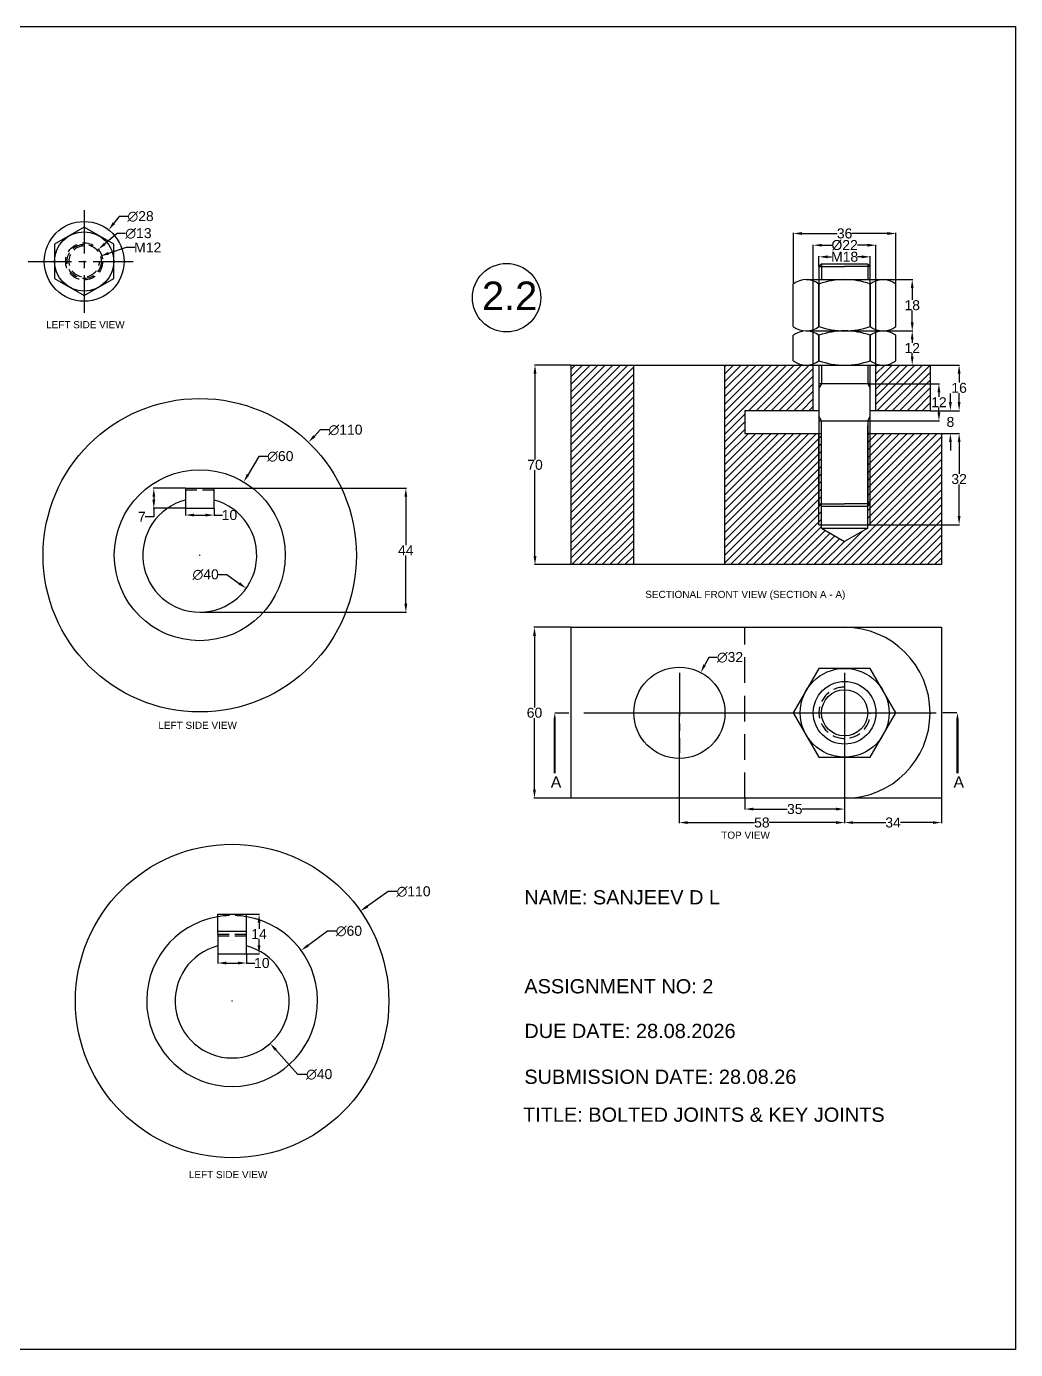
# Model space of a CAD drawing. Header units: inches. Extents: x 0 to 2841, y -1 to 568.
# Drawn here: x 1550.9 to 1898, y 0 to 464.3 of the extents above; entities that cross this region are included whole.
import ezdxf

# ---------------------------------------------------------------- set-up
doc = ezdxf.new("R2010")
doc.units = ezdxf.units.IN
doc.header["$LTSCALE"] = 8
doc.header["$MEASUREMENT"] = 0
for name, pattern in [('CENTER2', [28.575, 19.05, -3.175, 3.175, -3.175]), ('DASHED', [0.75, 0.5, -0.25]), ('DASHED2', [0.375, 0.25, -0.125])]:
    doc.linetypes.add(name, pattern=pattern)
doc.styles.get("Standard").update_dxf_attribs({"font": 'arial.ttf'})
doc.dimstyles.get("Standard").update_dxf_attribs({"dimtxt": 3.5, "dimasz": 3, "dimexe": 0.18, "dimexo": 0.0625, "dimgap": 0.09, "dimtad": 0, "dimtih": 1, "dimtoh": 1, "dimdec": 0, "dimzin": 0, "dimdsep": 46, "dimtxsty": 'Standard', "dimcen": 0.09, "dimclrd": 3, "dimclre": 3, "dimclrt": 3, "dimadec": 0, "dimazin": 0, "dimtfac": 1, "dimtdec": 0, "dimtofl": 0, "dimtmove": 0, "dimatfit": 3, "dimfxl": 1, "dimtolj": 1, "dimtzin": 0, "dimarcsym": 0})

# ---------------------------------------------------------------- blocks, each defined once
blk = doc.blocks.new('*D145')
at = {"color": 3, "linetype": 'Continuous', "lineweight": -2, "transparency": 16777216}
for p, q in [((1582.67, 391.62), (1578.35, 387.97)), ((1585.67, 391.62), (1582.67, 391.62)), ((1571.01, 381.82), (1571.19, 381.82)), ((1571.1, 381.73), (1571.1, 381.91))]:
    blk.add_line(p, q, dxfattribs=at)
at = {"color": 3, "linetype": 'Continuous', "transparency": 16777216}
blk.add_solid([(1578.03, 388.35), (1578.67, 387.58), (1576.06, 386.03)], dxfattribs=at)
at = {"layer": 'Defpoints', "color": 0, "linetype": 'Continuous', "transparency": 16777216}
for p in [(1576.06, 386.03), (1566.15, 377.62)]:
    blk.add_point(p, dxfattribs=at)
at = {"color": 3, "linetype": 'Continuous', "transparency": 16777216, "insert": (1590.17, 391.62), "char_height": 3.5, "attachment_point": 5}
blk.add_mtext('\\A1;∅13', dxfattribs=at)
blk = doc.blocks.new('*D146')
at = {"color": 3, "linetype": 'Continuous', "lineweight": -2, "transparency": 16777216}
for p, q in [((1585.89, 386.7), (1579.65, 384.64)), ((1588.89, 386.7), (1585.89, 386.7)), ((1571.01, 381.82), (1571.19, 381.82)), ((1571.1, 381.73), (1571.1, 381.91))]:
    blk.add_line(p, q, dxfattribs=at)
at = {"color": 3, "linetype": 'Continuous', "transparency": 16777216}
blk.add_solid([(1579.5, 385.11), (1579.81, 384.16), (1576.8, 383.7)], dxfattribs=at)
at = {"layer": 'Defpoints', "color": 0, "linetype": 'Continuous', "transparency": 16777216}
for p in [(1576.8, 383.7), (1565.41, 379.95)]:
    blk.add_point(p, dxfattribs=at)
at = {"color": 3, "linetype": 'Continuous', "transparency": 16777216, "insert": (1593.43, 386.7), "char_height": 3.5, "attachment_point": 5}
blk.add_mtext('\\A1;M12', dxfattribs=at)
blk = doc.blocks.new('*D147')
at = {"color": 3, "linetype": 'Continuous', "lineweight": -2, "transparency": 16777216}
for p, q in [((1583.4, 397.59), (1581.56, 395.23)), ((1586.4, 397.59), (1583.4, 397.59)), ((1571.01, 381.82), (1571.19, 381.82)), ((1571.1, 381.73), (1571.1, 381.91))]:
    blk.add_line(p, q, dxfattribs=at)
at = {"color": 3, "linetype": 'Continuous', "transparency": 16777216}
blk.add_solid([(1581.16, 395.54), (1581.95, 394.92), (1579.71, 392.86)], dxfattribs=at)
at = {"layer": 'Defpoints', "color": 0, "linetype": 'Continuous', "transparency": 16777216}
for p in [(1579.71, 392.86), (1562.5, 370.78)]:
    blk.add_point(p, dxfattribs=at)
at = {"color": 3, "linetype": 'Continuous', "transparency": 16777216, "insert": (1590.91, 397.59), "char_height": 3.5, "attachment_point": 5}
blk.add_mtext('\\A1;∅28', dxfattribs=at)
blk = doc.blocks.new('*D170')
at = {"color": 3, "linetype": 'Continuous', "lineweight": -2, "transparency": 16777216}
for p, q in [((1741.97, 345.43), (1729.18, 345.43)), ((1729.36, 342.43), (1729.36, 312.31)), ((1729.36, 278.43), (1729.36, 308.55)), ((1741.97, 275.43), (1729.18, 275.43))]:
    blk.add_line(p, q, dxfattribs=at)
at = {"color": 3, "linetype": 'Continuous', "transparency": 16777216}
for points in [[(1728.86, 342.43), (1729.86, 342.43), (1729.36, 345.43)], [(1728.86, 278.43), (1729.86, 278.43), (1729.36, 275.43)]]:
    blk.add_solid(points, dxfattribs=at)
at = {"layer": 'Defpoints', "color": 0, "linetype": 'Continuous', "transparency": 16777216}
for p in [(1742.04, 345.43), (1729.36, 275.43), (1742.04, 275.43)]:
    blk.add_point(p, dxfattribs=at)
at = {"color": 3, "linetype": 'Continuous', "transparency": 16777216, "insert": (1729.36, 310.43), "char_height": 3.5, "attachment_point": 5}
blk.add_mtext('\\A1;70', dxfattribs=at)
blk = doc.blocks.new('*D171')
at = {"color": 3, "linetype": 'Continuous', "lineweight": -2, "transparency": 16777216}
for p, q in [((1741.97, 253.43), (1729, 253.43)), ((1729.18, 250.43), (1729.18, 225.31)), ((1729.18, 196.43), (1729.18, 221.55)), ((1741.97, 193.43), (1729, 193.43))]:
    blk.add_line(p, q, dxfattribs=at)
at = {"color": 3, "linetype": 'Continuous', "transparency": 16777216}
for points in [[(1728.68, 250.43), (1729.68, 250.43), (1729.18, 253.43)], [(1728.68, 196.43), (1729.68, 196.43), (1729.18, 193.43)]]:
    blk.add_solid(points, dxfattribs=at)
at = {"layer": 'Defpoints', "color": 0, "linetype": 'Continuous', "transparency": 16777216}
for p in [(1742.04, 253.43), (1729.18, 193.43), (1742.04, 193.43)]:
    blk.add_point(p, dxfattribs=at)
at = {"color": 3, "linetype": 'Continuous', "transparency": 16777216, "insert": (1729.18, 223.43), "char_height": 3.5, "attachment_point": 5}
blk.add_mtext('\\A1;60', dxfattribs=at)
blk = doc.blocks.new('*D172')
at = {"color": 3, "linetype": 'Continuous', "lineweight": -2, "transparency": 16777216}
for p, q in [((1790.33, 242.87), (1788.93, 240.22)), ((1793.33, 242.87), (1790.33, 242.87)), ((1779.95, 223.43), (1780.13, 223.43)), ((1780.04, 223.34), (1780.04, 223.52))]:
    blk.add_line(p, q, dxfattribs=at)
at = {"color": 3, "linetype": 'Continuous', "transparency": 16777216}
blk.add_solid([(1788.49, 240.45), (1789.37, 239.99), (1787.52, 237.57)], dxfattribs=at)
at = {"layer": 'Defpoints', "color": 0, "linetype": 'Continuous', "transparency": 16777216}
for p in [(1787.52, 237.57), (1772.55, 209.29)]:
    blk.add_point(p, dxfattribs=at)
at = {"color": 3, "linetype": 'Continuous', "transparency": 16777216, "insert": (1797.81, 242.87), "char_height": 3.5, "attachment_point": 5}
blk.add_mtext('\\A1;∅32', dxfattribs=at)
blk = doc.blocks.new('*D173')
at = {"color": 3, "linetype": 'Continuous', "lineweight": -2, "transparency": 16777216}
for p, q in [((1779.95, 223.37), (1779.95, 184.73)), ((1838.04, 223.37), (1838.04, 184.73)), ((1782.95, 184.91), (1806.39, 184.91)), ((1835.04, 184.91), (1811.59, 184.91))]:
    blk.add_line(p, q, dxfattribs=at)
at = {"color": 3, "linetype": 'Continuous', "transparency": 16777216}
for points in [[(1782.95, 185.41), (1782.95, 184.41), (1779.95, 184.91)], [(1835.04, 185.41), (1835.04, 184.41), (1838.04, 184.91)]]:
    blk.add_solid(points, dxfattribs=at)
at = {"layer": 'Defpoints', "color": 0, "linetype": 'Continuous', "transparency": 16777216}
for p in [(1779.95, 223.43), (1838.04, 223.43), (1838.04, 184.91)]:
    blk.add_point(p, dxfattribs=at)
at = {"color": 3, "linetype": 'Continuous', "transparency": 16777216, "insert": (1808.99, 184.91), "char_height": 3.5, "attachment_point": 5}
blk.add_mtext('\\A1;58', dxfattribs=at)
blk = doc.blocks.new('*D174')
at = {"color": 3, "linetype": 'Continuous', "lineweight": -2, "transparency": 16777216}
for p, q in [((1803.04, 193.37), (1803.04, 189.46)), ((1838.04, 193.37), (1838.04, 189.46)), ((1806.04, 189.64), (1817.93, 189.64)), ((1835.04, 189.64), (1823.15, 189.64))]:
    blk.add_line(p, q, dxfattribs=at)
at = {"color": 3, "linetype": 'Continuous', "transparency": 16777216}
for points in [[(1806.04, 190.14), (1806.04, 189.14), (1803.04, 189.64)], [(1835.04, 190.14), (1835.04, 189.14), (1838.04, 189.64)]]:
    blk.add_solid(points, dxfattribs=at)
at = {"layer": 'Defpoints', "color": 0, "linetype": 'Continuous', "transparency": 16777216}
for p in [(1803.04, 193.43), (1838.04, 193.43), (1838.04, 189.64)]:
    blk.add_point(p, dxfattribs=at)
at = {"color": 3, "linetype": 'Continuous', "transparency": 16777216, "insert": (1820.54, 189.64), "char_height": 3.5, "attachment_point": 5}
blk.add_mtext('\\A1;35', dxfattribs=at)
blk = doc.blocks.new('*D175')
at = {"color": 3, "linetype": 'Continuous', "lineweight": -2, "transparency": 16777216}
for p, q in [((1838.04, 193.37), (1838.04, 184.73)), ((1872.04, 193.37), (1872.04, 184.73)), ((1841.04, 184.91), (1852.45, 184.91)), ((1869.04, 184.91), (1857.62, 184.91))]:
    blk.add_line(p, q, dxfattribs=at)
at = {"color": 3, "linetype": 'Continuous', "transparency": 16777216}
for points in [[(1841.04, 185.41), (1841.04, 184.41), (1838.04, 184.91)], [(1869.04, 185.41), (1869.04, 184.41), (1872.04, 184.91)]]:
    blk.add_solid(points, dxfattribs=at)
at = {"layer": 'Defpoints', "color": 0, "linetype": 'Continuous', "transparency": 16777216}
for p in [(1838.04, 193.43), (1872.04, 193.43), (1838.04, 184.91)]:
    blk.add_point(p, dxfattribs=at)
at = {"color": 3, "linetype": 'Continuous', "transparency": 16777216, "insert": (1855.04, 184.91), "char_height": 3.5, "attachment_point": 5}
blk.add_mtext('\\A1;34', dxfattribs=at)
blk = doc.blocks.new('*D176')
at = {"color": 3, "linetype": 'Continuous', "lineweight": -2, "transparency": 16777216}
for p, q in [((1851.6, 375.43), (1861.95, 375.43)), ((1861.77, 372.43), (1861.77, 368.31)), ((1861.77, 360.43), (1861.77, 364.55)), ((1851.6, 357.43), (1861.95, 357.43))]:
    blk.add_line(p, q, dxfattribs=at)
at = {"color": 3, "linetype": 'Continuous', "transparency": 16777216}
for points in [[(1861.27, 372.43), (1862.27, 372.43), (1861.77, 375.43)], [(1861.27, 360.43), (1862.27, 360.43), (1861.77, 357.43)]]:
    blk.add_solid(points, dxfattribs=at)
at = {"layer": 'Defpoints', "color": 0, "linetype": 'Continuous', "transparency": 16777216}
for p in [(1851.54, 375.43), (1851.54, 357.43), (1861.77, 357.43)]:
    blk.add_point(p, dxfattribs=at)
at = {"color": 3, "linetype": 'Continuous', "transparency": 16777216, "insert": (1861.77, 366.43), "char_height": 3.5, "attachment_point": 5}
blk.add_mtext('\\A1;18', dxfattribs=at)
blk = doc.blocks.new('*D177')
at = {"color": 3, "linetype": 'Continuous', "lineweight": -2, "transparency": 16777216}
for p, q in [((1851.6, 357.43), (1861.95, 357.43)), ((1861.77, 354.43), (1861.77, 353.28)), ((1861.77, 348.43), (1861.77, 349.58)), ((1851.6, 345.43), (1861.95, 345.43))]:
    blk.add_line(p, q, dxfattribs=at)
at = {"color": 3, "linetype": 'Continuous', "transparency": 16777216}
for points in [[(1861.27, 354.43), (1862.27, 354.43), (1861.77, 357.43)], [(1861.27, 348.43), (1862.27, 348.43), (1861.77, 345.43)]]:
    blk.add_solid(points, dxfattribs=at)
at = {"layer": 'Defpoints', "color": 0, "linetype": 'Continuous', "transparency": 16777216}
for p in [(1851.54, 357.43), (1861.77, 357.43), (1851.54, 345.43)]:
    blk.add_point(p, dxfattribs=at)
at = {"color": 3, "linetype": 'Continuous', "transparency": 16777216, "insert": (1861.77, 351.43), "char_height": 3.5, "attachment_point": 5}
blk.add_mtext('\\A1;12', dxfattribs=at)
blk = doc.blocks.new('*D178')
at = {"color": 3, "linetype": 'Continuous', "lineweight": -2, "transparency": 16777216}
for p, q in [((1820.04, 373.95), (1820.04, 391.79)), ((1823.04, 391.61), (1835.44, 391.61)), ((1853.04, 391.61), (1840.63, 391.61)), ((1856.04, 373.95), (1856.04, 391.79))]:
    blk.add_line(p, q, dxfattribs=at)
at = {"color": 3, "linetype": 'Continuous', "transparency": 16777216}
for points in [[(1823.04, 392.11), (1823.04, 391.11), (1820.04, 391.61)], [(1853.04, 392.11), (1853.04, 391.11), (1856.04, 391.61)]]:
    blk.add_solid(points, dxfattribs=at)
at = {"layer": 'Defpoints', "color": 0, "linetype": 'Continuous', "transparency": 16777216}
for p in [(1856.04, 391.61), (1820.04, 373.88), (1856.04, 373.88)]:
    blk.add_point(p, dxfattribs=at)
at = {"color": 3, "linetype": 'Continuous', "transparency": 16777216, "insert": (1838.04, 391.61), "char_height": 3.5, "attachment_point": 5}
blk.add_mtext('\\A1;36', dxfattribs=at)
blk = doc.blocks.new('*D179')
at = {"color": 3, "linetype": 'Continuous', "lineweight": -2, "transparency": 16777216}
for p, q in [((1829.04, 380.06), (1829.04, 383.6)), ((1832.04, 383.42), (1833.48, 383.42)), ((1844.04, 383.42), (1842.59, 383.42)), ((1847.04, 380.06), (1847.04, 383.6))]:
    blk.add_line(p, q, dxfattribs=at)
at = {"color": 3, "linetype": 'Continuous', "transparency": 16777216}
for points in [[(1832.04, 383.92), (1832.04, 382.92), (1829.04, 383.42)], [(1844.04, 383.92), (1844.04, 382.92), (1847.04, 383.42)]]:
    blk.add_solid(points, dxfattribs=at)
at = {"layer": 'Defpoints', "color": 0, "linetype": 'Continuous', "transparency": 16777216}
for p in [(1847.04, 383.42), (1829.04, 380), (1847.04, 380)]:
    blk.add_point(p, dxfattribs=at)
at = {"color": 3, "linetype": 'Continuous', "transparency": 16777216, "insert": (1838.04, 383.42), "char_height": 3.5, "attachment_point": 5}
blk.add_mtext('\\A1;M18', dxfattribs=at)
blk = doc.blocks.new('*D180')
at = {"color": 3, "linetype": 'Continuous', "lineweight": -2, "transparency": 16777216}
for p, q in [((1827.04, 345.49), (1827.04, 387.68)), ((1830.04, 387.5), (1833.55, 387.5)), ((1846.04, 387.5), (1842.52, 387.5)), ((1849.04, 345.49), (1849.04, 387.68))]:
    blk.add_line(p, q, dxfattribs=at)
at = {"color": 3, "linetype": 'Continuous', "transparency": 16777216}
for points in [[(1830.04, 388), (1830.04, 387), (1827.04, 387.5)], [(1846.04, 388), (1846.04, 387), (1849.04, 387.5)]]:
    blk.add_solid(points, dxfattribs=at)
at = {"layer": 'Defpoints', "color": 0, "linetype": 'Continuous', "transparency": 16777216}
for p in [(1849.04, 387.5), (1827.04, 345.43), (1849.04, 345.43)]:
    blk.add_point(p, dxfattribs=at)
at = {"color": 3, "linetype": 'Continuous', "transparency": 16777216, "insert": (1838.04, 387.5), "char_height": 3.5, "attachment_point": 5}
blk.add_mtext('\\A1;%%C22', dxfattribs=at)
blk = doc.blocks.new('*D181')
at = {"color": 3, "linetype": 'Continuous', "lineweight": -2, "transparency": 16777216}
for p, q in [((1847.1, 321.43), (1878.41, 321.43)), ((1878.23, 318.43), (1878.23, 307.31)), ((1878.23, 292.43), (1878.23, 303.55)), ((1847.1, 289.43), (1878.41, 289.43))]:
    blk.add_line(p, q, dxfattribs=at)
at = {"color": 3, "linetype": 'Continuous', "transparency": 16777216}
for points in [[(1877.73, 318.43), (1878.73, 318.43), (1878.23, 321.43)], [(1877.73, 292.43), (1878.73, 292.43), (1878.23, 289.43)]]:
    blk.add_solid(points, dxfattribs=at)
at = {"layer": 'Defpoints', "color": 0, "linetype": 'Continuous', "transparency": 16777216}
for p in [(1847.04, 321.43), (1847.04, 289.43), (1878.23, 289.43)]:
    blk.add_point(p, dxfattribs=at)
at = {"color": 3, "linetype": 'Continuous', "transparency": 16777216, "insert": (1878.23, 305.43), "char_height": 3.5, "attachment_point": 5}
blk.add_mtext('\\A1;32', dxfattribs=at)
blk = doc.blocks.new('*D182')
at = {"color": 3, "linetype": 'Continuous', "lineweight": -2, "transparency": 16777216}
for p, q in [((1868.1, 345.43), (1878.41, 345.43)), ((1878.23, 342.43), (1878.23, 339.31)), ((1878.23, 332.43), (1878.23, 335.55)), ((1868.1, 329.43), (1878.41, 329.43))]:
    blk.add_line(p, q, dxfattribs=at)
at = {"color": 3, "linetype": 'Continuous', "transparency": 16777216}
for points in [[(1877.73, 342.43), (1878.73, 342.43), (1878.23, 345.43)], [(1877.73, 332.43), (1878.73, 332.43), (1878.23, 329.43)]]:
    blk.add_solid(points, dxfattribs=at)
at = {"layer": 'Defpoints', "color": 0, "linetype": 'Continuous', "transparency": 16777216}
for p in [(1868.04, 345.43), (1878.23, 345.43), (1868.04, 329.43)]:
    blk.add_point(p, dxfattribs=at)
at = {"color": 3, "linetype": 'Continuous', "transparency": 16777216, "insert": (1878.23, 337.43), "char_height": 3.5, "attachment_point": 5}
blk.add_mtext('\\A1;16', dxfattribs=at)
blk = doc.blocks.new('*D183')
at = {"color": 3, "linetype": 'Continuous', "lineweight": -2, "transparency": 16777216}
for p, q in [((1875.17, 332.43), (1875.17, 335.43)), ((1868.1, 329.43), (1875.35, 329.43)), ((1872.1, 321.43), (1875.35, 321.43)), ((1875.17, 318.43), (1875.17, 315.43))]:
    blk.add_line(p, q, dxfattribs=at)
at = {"color": 3, "linetype": 'Continuous', "transparency": 16777216}
for points in [[(1874.67, 332.43), (1875.67, 332.43), (1875.17, 329.43)], [(1874.67, 318.43), (1875.67, 318.43), (1875.17, 321.43)]]:
    blk.add_solid(points, dxfattribs=at)
at = {"layer": 'Defpoints', "color": 0, "linetype": 'Continuous', "transparency": 16777216}
for p in [(1868.04, 329.43), (1875.17, 329.43), (1872.04, 321.43)]:
    blk.add_point(p, dxfattribs=at)
at = {"color": 3, "linetype": 'Continuous', "transparency": 16777216, "insert": (1875.17, 325.46), "char_height": 3.5, "attachment_point": 5}
blk.add_mtext('\\A1;8', dxfattribs=at)
blk = doc.blocks.new('*D184')
at = {"color": 3, "linetype": 'Continuous', "lineweight": -2, "transparency": 16777216}
for p, q in [((1846.2, 338.9), (1871.32, 338.9)), ((1871.14, 335.9), (1871.14, 334.25)), ((1871.14, 328.9), (1871.14, 330.56)), ((1846.2, 325.9), (1871.32, 325.9))]:
    blk.add_line(p, q, dxfattribs=at)
at = {"color": 3, "linetype": 'Continuous', "transparency": 16777216}
for points in [[(1870.64, 335.9), (1871.64, 335.9), (1871.14, 338.9)], [(1870.64, 328.9), (1871.64, 328.9), (1871.14, 325.9)]]:
    blk.add_solid(points, dxfattribs=at)
at = {"layer": 'Defpoints', "color": 0, "linetype": 'Continuous', "transparency": 16777216}
for p in [(1846.14, 338.9), (1846.14, 325.9), (1871.14, 325.9)]:
    blk.add_point(p, dxfattribs=at)
at = {"color": 3, "linetype": 'Continuous', "transparency": 16777216, "insert": (1871.14, 332.4), "char_height": 3.5, "attachment_point": 5}
blk.add_mtext('\\A1;12', dxfattribs=at)
blk = doc.blocks.new('*D203')
at = {"color": 3, "linetype": 'Continuous', "lineweight": -2, "transparency": 16777216}
for p, q in [((1611.76, 302.21), (1684.2, 302.21)), ((1684.02, 299.21), (1684.02, 282.3)), ((1684.02, 261.71), (1684.02, 278.62)), ((1611.76, 258.71), (1684.2, 258.71))]:
    blk.add_line(p, q, dxfattribs=at)
at = {"color": 3, "linetype": 'Continuous', "transparency": 16777216}
for points in [[(1683.52, 299.21), (1684.52, 299.21), (1684.02, 302.21)], [(1683.52, 261.71), (1684.52, 261.71), (1684.02, 258.71)]]:
    blk.add_solid(points, dxfattribs=at)
at = {"layer": 'Defpoints', "color": 0, "linetype": 'Continuous', "transparency": 16777216}
for p in [(1611.69, 302.21), (1684.02, 302.21), (1611.69, 258.71)]:
    blk.add_point(p, dxfattribs=at)
at = {"color": 3, "linetype": 'Continuous', "transparency": 16777216, "insert": (1684.02, 280.46), "char_height": 3.5, "attachment_point": 5}
blk.add_mtext('\\A1;44', dxfattribs=at)
blk = doc.blocks.new('*D204')
at = {"color": 3, "linetype": 'Continuous', "lineweight": -2, "transparency": 16777216}
for p, q in [((1653.99, 322.67), (1651.91, 320.51)), ((1656.99, 322.67), (1653.99, 322.67)), ((1611.6, 278.71), (1611.78, 278.71)), ((1611.69, 278.62), (1611.69, 278.8))]:
    blk.add_line(p, q, dxfattribs=at)
at = {"color": 3, "linetype": 'Continuous', "transparency": 16777216}
blk.add_solid([(1651.55, 320.85), (1652.27, 320.16), (1649.83, 318.35)], dxfattribs=at)
at = {"layer": 'Defpoints', "color": 0, "linetype": 'Continuous', "transparency": 16777216}
for p in [(1649.83, 318.35), (1573.56, 239.08)]:
    blk.add_point(p, dxfattribs=at)
at = {"color": 3, "linetype": 'Continuous', "transparency": 16777216, "insert": (1662.84, 322.67), "char_height": 3.5, "attachment_point": 5}
blk.add_mtext('\\A1;∅110', dxfattribs=at)
blk = doc.blocks.new('*D205')
at = {"color": 3, "linetype": 'Continuous', "lineweight": -2, "transparency": 16777216}
for p, q in [((1632.46, 313.39), (1628.65, 307.02)), ((1635.46, 313.39), (1632.46, 313.39)), ((1611.6, 278.71), (1611.78, 278.71)), ((1611.69, 278.62), (1611.69, 278.8))]:
    blk.add_line(p, q, dxfattribs=at)
at = {"color": 3, "linetype": 'Continuous', "transparency": 16777216}
blk.add_solid([(1628.22, 307.28), (1629.08, 306.77), (1627.11, 304.45)], dxfattribs=at)
at = {"layer": 'Defpoints', "color": 0, "linetype": 'Continuous', "transparency": 16777216}
for p in [(1627.11, 304.45), (1596.28, 252.98)]:
    blk.add_point(p, dxfattribs=at)
at = {"color": 3, "linetype": 'Continuous', "transparency": 16777216, "insert": (1639.96, 313.39), "char_height": 3.5, "attachment_point": 5}
blk.add_mtext('\\A1;∅60', dxfattribs=at)
blk = doc.blocks.new('*D206')
at = {"color": 3, "linetype": 'Continuous', "lineweight": -2, "transparency": 16777216}
for p, q in [((1618.23, 271.9), (1621.23, 271.9)), ((1621.23, 271.9), (1625.53, 268.83))]:
    blk.add_line(p, q, dxfattribs=at)
at = {"color": 3, "linetype": 'Continuous', "transparency": 16777216}
blk.add_solid([(1625.82, 269.24), (1625.24, 268.43), (1627.97, 267.09)], dxfattribs=at)
at = {"layer": 'Defpoints', "color": 0, "linetype": 'Continuous', "transparency": 16777216}
for p in [(1595.42, 290.34), (1627.97, 267.09)]:
    blk.add_point(p, dxfattribs=at)
at = {"color": 3, "linetype": 'Continuous', "transparency": 16777216, "insert": (1613.74, 271.9), "char_height": 3.5, "attachment_point": 5}
blk.add_mtext('\\A1;∅40', dxfattribs=at)
blk = doc.blocks.new('*D207')
at = {"color": 3, "linetype": 'Continuous', "lineweight": -2, "transparency": 16777216}
for p, q in [((1606.63, 302.21), (1595.39, 302.21)), ((1595.57, 299.21), (1595.57, 298.21)), ((1606.63, 295.21), (1595.39, 295.21)), ((1595.57, 295.21), (1595.57, 292.21)), ((1595.57, 292.21), (1592.57, 292.21))]:
    blk.add_line(p, q, dxfattribs=at)
at = {"color": 3, "linetype": 'Continuous', "transparency": 16777216}
for points in [[(1595.07, 299.21), (1596.07, 299.21), (1595.57, 302.21)], [(1595.07, 298.21), (1596.07, 298.21), (1595.57, 295.21)]]:
    blk.add_solid(points, dxfattribs=at)
at = {"layer": 'Defpoints', "color": 0, "linetype": 'Continuous', "transparency": 16777216}
for p in [(1606.69, 302.21), (1595.57, 295.21), (1606.69, 295.21)]:
    blk.add_point(p, dxfattribs=at)
at = {"color": 3, "linetype": 'Continuous', "transparency": 16777216, "insert": (1591.35, 292.21), "char_height": 3.5, "attachment_point": 5}
blk.add_mtext('\\A1;7', dxfattribs=at)
blk = doc.blocks.new('*D213')
at = {"color": 3, "linetype": 'Continuous', "lineweight": -2, "transparency": 16777216}
for p, q in [((1677.88, 160.69), (1670.57, 155.57)), ((1680.88, 160.69), (1677.88, 160.69)), ((1622.97, 122.3), (1623.15, 122.3)), ((1623.06, 122.21), (1623.06, 122.39))]:
    blk.add_line(p, q, dxfattribs=at)
at = {"color": 3, "linetype": 'Continuous', "transparency": 16777216}
blk.add_solid([(1670.28, 155.98), (1670.86, 155.16), (1668.11, 153.84)], dxfattribs=at)
at = {"layer": 'Defpoints', "color": 0, "linetype": 'Continuous', "transparency": 16777216}
for p in [(1668.11, 153.84), (1578, 90.75)]:
    blk.add_point(p, dxfattribs=at)
at = {"color": 3, "linetype": 'Continuous', "transparency": 16777216, "insert": (1686.74, 160.69), "char_height": 3.5, "attachment_point": 5}
blk.add_mtext('\\A1;∅110', dxfattribs=at)
blk = doc.blocks.new('*D214')
at = {"color": 3, "linetype": 'Continuous', "lineweight": -2, "transparency": 16777216}
for p, q in [((1656.56, 146.82), (1649.69, 141.79)), ((1659.56, 146.82), (1656.56, 146.82)), ((1622.97, 122.3), (1623.15, 122.3)), ((1623.06, 122.21), (1623.06, 122.39))]:
    blk.add_line(p, q, dxfattribs=at)
at = {"color": 3, "linetype": 'Continuous', "transparency": 16777216}
blk.add_solid([(1649.39, 142.19), (1649.98, 141.39), (1647.27, 140.02)], dxfattribs=at)
at = {"layer": 'Defpoints', "color": 0, "linetype": 'Continuous', "transparency": 16777216}
for p in [(1647.27, 140.02), (1598.85, 104.58)]:
    blk.add_point(p, dxfattribs=at)
at = {"color": 3, "linetype": 'Continuous', "transparency": 16777216, "insert": (1664.05, 146.82), "char_height": 3.5, "attachment_point": 5}
blk.add_mtext('\\A1;∅60', dxfattribs=at)
blk = doc.blocks.new('*D215')
at = {"color": 3, "linetype": 'Continuous', "lineweight": -2, "transparency": 16777216}
for p, q in [((1622.97, 122.3), (1623.15, 122.3)), ((1623.06, 122.21), (1623.06, 122.39)), ((1646.11, 96.54), (1638.4, 105.16)), ((1649.11, 96.54), (1646.11, 96.54))]:
    blk.add_line(p, q, dxfattribs=at)
at = {"color": 3, "linetype": 'Continuous', "transparency": 16777216}
blk.add_solid([(1638.77, 105.49), (1638.02, 104.83), (1636.4, 107.4)], dxfattribs=at)
at = {"layer": 'Defpoints', "color": 0, "linetype": 'Continuous', "transparency": 16777216}
for p in [(1609.72, 137.2), (1636.4, 107.4)]:
    blk.add_point(p, dxfattribs=at)
at = {"color": 3, "linetype": 'Continuous', "transparency": 16777216, "insert": (1653.61, 96.54), "char_height": 3.5, "attachment_point": 5}
blk.add_mtext('\\A1;∅40', dxfattribs=at)
blk = doc.blocks.new('*D216')
at = {"color": 3, "linetype": 'Continuous', "lineweight": -2, "transparency": 16777216}
for p, q in [((1618.06, 138.74), (1618.06, 135.44)), ((1621.06, 135.62), (1625.06, 135.62)), ((1628.06, 138.74), (1628.06, 135.44)), ((1628.06, 135.62), (1631.06, 135.62))]:
    blk.add_line(p, q, dxfattribs=at)
at = {"color": 3, "linetype": 'Continuous', "transparency": 16777216}
for points in [[(1621.06, 136.12), (1621.06, 135.12), (1618.06, 135.62)], [(1625.06, 136.12), (1625.06, 135.12), (1628.06, 135.62)]]:
    blk.add_solid(points, dxfattribs=at)
at = {"layer": 'Defpoints', "color": 0, "linetype": 'Continuous', "transparency": 16777216}
for p in [(1618.06, 138.8), (1628.06, 138.8), (1628.06, 135.62)]:
    blk.add_point(p, dxfattribs=at)
at = {"color": 3, "linetype": 'Continuous', "transparency": 16777216, "insert": (1633.48, 135.62), "char_height": 3.5, "attachment_point": 5}
blk.add_mtext('\\A1;10', dxfattribs=at)
blk = doc.blocks.new('*D217')
at = {"color": 3, "linetype": 'Continuous', "lineweight": -2, "transparency": 16777216}
for p, q in [((1606.69, 295.15), (1606.69, 292.62)), ((1609.69, 292.8), (1613.69, 292.8)), ((1616.69, 295.15), (1616.69, 292.62)), ((1616.69, 292.8), (1619.69, 292.8))]:
    blk.add_line(p, q, dxfattribs=at)
at = {"color": 3, "linetype": 'Continuous', "transparency": 16777216}
for points in [[(1609.69, 293.3), (1609.69, 292.3), (1606.69, 292.8)], [(1613.69, 293.3), (1613.69, 292.3), (1616.69, 292.8)]]:
    blk.add_solid(points, dxfattribs=at)
at = {"layer": 'Defpoints', "color": 0, "linetype": 'Continuous', "transparency": 16777216}
for p in [(1606.69, 295.21), (1616.69, 295.21), (1616.69, 292.8)]:
    blk.add_point(p, dxfattribs=at)
at = {"color": 3, "linetype": 'Continuous', "transparency": 16777216, "insert": (1622.12, 292.8), "char_height": 3.5, "attachment_point": 5}
blk.add_mtext('\\A1;10', dxfattribs=at)
blk = doc.blocks.new('*D218')
at = {"color": 3, "linetype": 'Continuous', "lineweight": -2, "transparency": 16777216}
for p, q in [((1628.12, 152.8), (1632.69, 152.8)), ((1632.51, 149.8), (1632.51, 147.65)), ((1632.51, 141.8), (1632.51, 143.95)), ((1628.12, 138.8), (1632.69, 138.8))]:
    blk.add_line(p, q, dxfattribs=at)
at = {"color": 3, "linetype": 'Continuous', "transparency": 16777216}
for points in [[(1632.01, 149.8), (1633.01, 149.8), (1632.51, 152.8)], [(1632.01, 141.8), (1633.01, 141.8), (1632.51, 138.8)]]:
    blk.add_solid(points, dxfattribs=at)
at = {"layer": 'Defpoints', "color": 0, "linetype": 'Continuous', "transparency": 16777216}
for p in [(1628.06, 152.8), (1628.06, 138.8), (1632.51, 138.8)]:
    blk.add_point(p, dxfattribs=at)
at = {"color": 3, "linetype": 'Continuous', "transparency": 16777216, "insert": (1632.51, 145.8), "char_height": 3.5, "attachment_point": 5}
blk.add_mtext('\\A1;14', dxfattribs=at)

msp = doc.modelspace()

# ---------------------------------------------------------------- hatches: boundary and pattern name
at = {"linetype": 'Continuous'}
h = msp.add_hatch(dxfattribs=at)
h.set_pattern_fill('ANSI31', color=3, scale=15)
h.set_pattern_definition([(45, (412.8893, 266.4918), (-1.3258252, 1.3258252), [])])
h.paths.add_polyline_path([(1764.036, 345.429), (1742.036, 345.429), (1742.036, 275.429), (1764.036, 275.429)])
h.paths.add_polyline_path([(1829.036, 321.429), (1803.036, 321.429), (1803.036, 329.429), (1827.036, 329.429), (1827.036, 345.429), (1824.536, 345.429), (1796.036, 345.429), (1796.036, 275.429), (1872.036, 275.429), (1872.036, 321.429), (1847.036, 321.429), (1847.036, 296.802), (1847.036, 289.429), (1846.136, 289.429), (1846.136, 288.228), (1838.036, 283.551), (1829.936, 288.228), (1829.936, 289.429), (1829.036, 289.429)])
h.paths.add_polyline_path([(1868.036, 345.429), (1849.036, 345.429), (1849.036, 329.429), (1868.036, 329.429)], flags=17)
h.paths.add_polyline_path([(1829.936, 321.429), (1829.036, 321.429), (1829.036, 296.802), (1829.936, 296.802)], flags=17)
h.paths.add_polyline_path([(1847.036, 321.429), (1846.136, 321.429), (1846.136, 296.802), (1847.036, 296.802)], flags=17)
h.paths.add_polyline_path([(1829.936, 295.902), (1829.036, 296.802), (1829.036, 289.429), (1829.936, 289.429)], flags=17)
h.paths.add_polyline_path([(1847.036, 296.802), (1846.136, 295.902), (1846.136, 289.429), (1847.036, 289.429)], flags=17)
h.paths.add_polyline_path([(1829.936, 296.802), (1829.036, 296.802), (1829.936, 295.902)], flags=17)
h.paths.add_polyline_path([(1847.036, 296.802), (1846.136, 296.802), (1846.136, 295.902)], flags=17)

# ---------------------------------------------------------------- linework, layer by layer
at = {"linetype": 'CENTER2', "ltscale": 0.1}
for p, q in [((1571.104, 399.818), (1571.104, 363.747)), ((1551.446, 381.823), (1588.284, 381.823)), ((1780.036, 237.429), (1780.036, 209.429)), ((1838.036, 237.429), (1838.036, 209.429)), ((1766.036, 223.429), (1794.036, 223.429)), ((1824.036, 223.429), (1852.036, 223.429))]:
    msp.add_line(p, q, dxfattribs=at)
at = {"linetype": 'Continuous'}
for p, q in [((1829.936, 380.902), (1829.036, 380.002)), ((1846.136, 380.902), (1829.936, 380.902)), ((1829.936, 380.902), (1829.936, 375.429)), ((1846.136, 380.902), (1847.036, 380.002)), ((1846.136, 380.902), (1846.136, 375.429)), ((1829.036, 380.002), (1829.036, 358.973)), ((1829.036, 380.002), (1838.036, 380.002)), ((1847.036, 380.002), (1838.036, 380.002)), ((1847.036, 358.973), (1847.036, 380.002)), ((1820.036, 358.973), (1820.036, 373.885)), ((1824.536, 375.429), (1851.536, 375.429)), ((1829.036, 373.885), (1829.036, 358.973)), ((1829.036, 358.973), (1829.036, 373.885)), ((1847.036, 373.885), (1847.036, 358.973)), ((1847.036, 358.973), (1847.036, 373.885)), ((1856.036, 358.973), (1856.036, 373.885)), ((1820.036, 346.973), (1820.036, 355.885)), ((1824.536, 357.429), (1851.536, 357.429)), ((1824.536, 357.429), (1851.536, 357.429)), ((1829.036, 355.885), (1829.036, 346.973)), ((1829.036, 346.973), (1829.036, 355.885)), ((1829.036, 355.885), (1829.036, 346.973)), ((1847.036, 355.885), (1847.036, 346.973)), ((1847.036, 346.973), (1847.036, 355.885)), ((1847.036, 346.973), (1847.036, 355.885)), ((1856.036, 346.973), (1856.036, 355.885)), ((1742.036, 345.429), (1868.036, 345.429)), ((1742.036, 275.429), (1742.036, 345.429)), ((1764.036, 275.429), (1764.036, 345.429)), ((1796.036, 275.429), (1796.036, 345.429)), ((1824.536, 345.429), (1851.536, 345.429)), ((1827.036, 329.429), (1827.036, 345.429)), ((1829.036, 345.429), (1829.036, 296.802)), ((1829.936, 345.429), (1829.936, 338.902)), ((1846.136, 345.429), (1846.136, 338.902)), ((1847.036, 296.802), (1847.036, 345.429)), ((1849.036, 329.429), (1849.036, 345.429)), ((1868.036, 345.429), (1868.036, 329.429)), ((1847.036, 338.902), (1829.036, 338.902)), ((1829.936, 338.902), (1829.036, 337.344)), ((1846.136, 338.902), (1847.036, 337.344)), ((1803.036, 329.429), (1803.036, 321.429)), ((1829.036, 329.429), (1803.036, 329.429)), ((1829.036, 325.902), (1847.036, 325.902)), ((1846.136, 325.902), (1847.036, 327.461)), ((1846.136, 325.902), (1846.136, 295.902)), ((1868.036, 329.429), (1847.036, 329.429)), ((1803.036, 321.429), (1829.036, 321.429)), ((1829.036, 289.429), (1829.036, 321.429)), ((1829.036, 321.429), (1829.936, 321.429)), ((1829.936, 288.228), (1829.936, 324.228)), ((1846.136, 288.228), (1846.136, 324.228)), ((1847.036, 321.429), (1846.136, 321.429)), ((1847.036, 289.429), (1847.036, 321.429)), ((1847.036, 321.429), (1872.036, 321.429)), ((1872.036, 321.429), (1872.036, 275.429)), ((1606.695, 302.214), (1616.695, 302.214)), ((1606.695, 302.214), (1606.695, 295.214)), ((1616.695, 295.214), (1616.695, 302.214)), ((1606.695, 295.214), (1616.695, 295.214)), ((1829.936, 295.902), (1829.036, 296.802)), ((1829.036, 296.802), (1838.036, 296.802)), ((1829.936, 295.902), (1846.136, 295.902)), ((1847.036, 296.802), (1838.036, 296.802)), ((1846.136, 295.902), (1847.036, 296.802)), ((1829.036, 289.429), (1847.036, 289.429)), ((1829.936, 288.228), (1846.136, 288.228)), ((1829.936, 288.228), (1838.036, 283.551)), ((1846.136, 288.228), (1838.036, 283.551)), ((1872.036, 275.429), (1742.036, 275.429)), ((1742.036, 253.429), (1872.036, 253.429)), ((1742.036, 193.429), (1742.036, 253.429)), ((1872.036, 253.429), (1872.036, 193.429)), ((1872.036, 193.429), (1742.036, 193.429)), ((1618.058, 145.799), (1618.058, 152.799)), ((1618.058, 152.799), (1628.058, 152.799)), ((1628.058, 145.799), (1628.058, 152.799)), ((1618.058, 146.799), (1628.058, 146.799)), ((1618.058, 145.799), (1618.058, 138.799)), ((1628.058, 138.799), (1628.058, 145.799)), ((1618.058, 138.799), (1628.058, 138.799))]:
    msp.add_line(p, q, dxfattribs=at)
at = {"linetype": 'DASHED'}
for p, q in [((1606.695, 301.614), (1616.695, 301.614)), ((1618.058, 145.799), (1628.058, 145.799)), ((1618.058, 145.199), (1628.058, 145.199))]:
    msp.add_line(p, q, dxfattribs=at)
at = {"linetype": 'DASHED2', "ltscale": 4.5}
msp.add_line((1803.036, 193.429), (1803.036, 253.429), dxfattribs=at)
at = {"color": 1, "lineweight": 30}
for p, q in [((1736.296, 223.429), (1741.296, 223.429)), ((1877.473, 223.429), (1872.473, 223.429))]:
    msp.add_line(p, q, dxfattribs=at)
at = {"color": 1, "linetype": 'CENTER2', "lineweight": 30}
msp.add_line((1746.52, 223.429), (1870.122, 223.429), dxfattribs=at)
at = {"linetype": 'Continuous'}
for points in [[(1159.25, 464.256), (1898.038, 464.256), (1898.038, 0), (1159.25, 0)], [(1560.712, 375.823), (1571.104, 369.823), (1581.496, 375.823), (1581.496, 387.823), (1571.104, 393.823), (1560.712, 387.823)], [(1829.036, 239.018), (1820.036, 223.429), (1829.036, 207.841), (1847.036, 207.841), (1856.036, 223.429), (1847.036, 239.018)]]:
    msp.add_lwpolyline(points, close=True, dxfattribs=at)
msp.add_lwpolyline([(1829.936, 295.902), (1829.936, 325.902), (1829.036, 327.461)], dxfattribs=at)
at = {"color": 1}
for points in [[(1736.296, 223.429, 0, 2.25, 0), (1736.296, 217.179, 0.75, 0.75, 0), (1736.296, 202.179, 0.75, 0.75, 0)], [(1877.649, 223.429, 0, 2.25, 0), (1877.649, 217.179, 0.75, 0.75, 0), (1877.649, 202.179, 0.75, 0.75, 0)]]:
    msp.add_lwpolyline(points, format="xyseb", dxfattribs=at)
at = {"linetype": 'Continuous'}
for centre, radius in [((1571.104, 381.823), 14), ((1571.104, 381.823), 10.392), ((1719.374, 369.085), 12), ((1611.695, 278.714), 55), ((1611.695, 278.714), 30), ((1780.036, 223.429), 16), ((1838.036, 223.429), 15.588), ((1838.036, 223.429), 11), ((1838.036, 223.429), 8.1), ((1623.058, 122.299), 55)]:
    msp.add_circle(centre, radius, dxfattribs=at)
at = {"linetype": 'DASHED'}
for radius in [6.5, 6]:
    msp.add_circle((1571.104, 381.823), radius, dxfattribs=at)
for centre, radius, start, end in [((1571.104, 381.823), 5.4, 90, 0), ((1838.036, 223.429), 9, 90, 0), ((1623.058, 122.299), 30, 80.40593, 99.59407)]:
    msp.add_arc(centre, radius, start, end, dxfattribs=at)
at = {"linetype": 'Continuous'}
for centre, radius, start, end in [((1824.536, 368.1), 7.329, 52.12112, 127.87888), ((1838.036, 348.429), 27, 70.52878, 109.47122), ((1851.536, 368.1), 7.329, 52.12112, 127.87888), ((1824.536, 364.758), 7.329, 232.12112, 307.87888), ((1838.036, 384.429), 27, 250.52878, 289.47122), ((1851.536, 364.758), 7.329, 232.12112, 307.87888), ((1824.536, 350.1), 7.329, 52.12112, 127.87888), ((1838.036, 330.429), 27, 70.52878, 109.47122), ((1851.536, 350.1), 7.329, 52.12112, 127.87888), ((1824.536, 352.758), 7.329, 232.12112, 307.87888), ((1838.036, 372.429), 27, 250.52878, 289.47122), ((1851.536, 352.758), 7.329, 232.12112, 307.87888), ((1611.695, 278.714), 20, 104.47751, 75.52249), ((1838.036, 223.429), 30, 270, 90), ((1623.058, 122.299), 30, 99.59407, 80.40593), ((1623.058, 122.299), 20, 104.47751, 75.52249)]:
    msp.add_arc(centre, radius, start, end, dxfattribs=at)

# ---------------------------------------------------------------- texts
at = {"attachment_point": 1}
for s, width, gutter_width, heights, insert, char_height in [('2.2', 25.87837, 12.5, [0], (1710.739, 374.74), 10), ('{\\C3;LEFT SIDE VIEW}', 34.5331, 12.5, [0], (1557.766, 360.872), 2.5), ('{\\C3;SECTIONAL FRONT VIEW (SECTION A - A)}', 73.25313, 12.5, [3.32], (1768.065, 266.22), 2.5), ('{\\C3;LEFT SIDE VIEW}', 34.5331, 12.5, [0], (1597.176, 220.296), 2.5), ('{\\C3;TOP VIEW}', 19.99625, 12.5, [0], (1794.743, 181.744), 2.5), ('NAME: SANJEEV D L', 82.28489, 20.45, [2.08], (1725.626, 161.192), 5), ('ASSIGNMENT NO: 2', 69.08036, 20.45, [0], (1725.625, 129.972), 5), ('DUE DATE: 28.08.2026', 82.12971, 20.45, [0], (1725.625, 114.298), 5), ('SUBMISSION DATE: 28.08.26', 97.25415, 20.45, [0], (1725.625, 98.216), 5), ('TITLE: BOLTED JOINTS & KEY JOINTS', 130.34406, 20.45, [0], (1725.18, 84.914), 5), ('{\\C3;LEFT SIDE VIEW}', 34.5331, 12.5, [0], (1607.871, 62.633), 2.5)]:
    msp.add_mtext_dynamic_manual_height_columns(s, width=width, gutter_width=gutter_width, heights=heights, dxfattribs=dict(at, insert=insert, char_height=char_height))
at = {"color": 1, "char_height": 4, "attachment_point": 3}
for insert in [(1738.618, 201.121), (1879.971, 201.121)]:
    msp.add_mtext_dynamic_manual_height_columns('A', width=5.39243, gutter_width=12.5, heights=[0], dxfattribs=dict(at, insert=insert))

# ---------------------------------------------------------------- dimensions: what is measured, and where the dimension line sits
at = {"linetype": 'Continuous'}
for p1, p2, picture, middle in [((1562.495, 370.783), (1579.713, 392.863), '*D147', (1590.907, 397.595)), ((1573.56, 239.081), (1649.83, 318.346), '*D204', (1662.845, 322.669)), ((1772.549, 209.289), (1787.524, 237.569), '*D172', (1797.814, 242.872))]:
    dim = msp.add_diameter_dim_2p(p1=p1, p2=p2, dimstyle='Standard', dxfattribs=at)
    dim.commit()
    dim.dimension.update_dxf_attribs({"geometry": picture, "text_midpoint": middle})
for p1, p2, picture, middle in [((1566.145, 377.621), (1576.063, 386.026), '*D145', (1590.167, 391.622)), ((1596.28, 252.977), (1627.109, 304.451), '*D205', (1639.958, 313.39)), ((1595.418, 290.336), (1627.971, 267.091), '*D206', (1613.739, 271.902)), ((1578.004, 90.752), (1668.112, 153.845), '*D213', (1686.737, 160.687)), ((1598.85, 104.58), (1647.266, 140.017), '*D214', (1664.053, 146.818)), ((1609.719, 137.201), (1636.397, 107.396), '*D215', (1653.606, 96.543))]:
    dim = msp.add_diameter_dim_2p(p1=p1, p2=p2, dimstyle='Standard', dxfattribs=at)
    dim.commit()
    dim.dimension.update_dxf_attribs({"geometry": picture, "text_midpoint": middle, "dimtype": 163})
dim = msp.add_linear_dim(base=(1856.036, 391.605), p1=(1820.036, 373.885), p2=(1856.036, 373.885), dimstyle='Standard', dxfattribs=at)
dim.commit()
dim.dimension.update_dxf_attribs({"geometry": '*D178', "text_midpoint": (1838.036, 391.605), "dimtype": 160})
dim = msp.add_diameter_dim_2p(p1=(1565.405, 379.946), p2=(1576.803, 383.701), text='M12', dimstyle='Standard', dxfattribs=at)
dim.commit()
dim.dimension.update_dxf_attribs({"geometry": '*D146', "text_midpoint": (1593.43, 386.696), "dimtype": 163})
for base, p1, p2, text, picture, middle in [((1849.036, 387.504), (1827.036, 345.429), (1849.036, 345.429), '%%C<>', '*D180', (1838.036, 387.504)), ((1847.036, 383.422), (1829.036, 380.002), (1847.036, 380.002), 'M<>', '*D179', (1838.036, 383.422))]:
    dim = msp.add_linear_dim(base=base, p1=p1, p2=p2, text=text, dimstyle='Standard', dxfattribs=at)
    dim.commit()
    dim.dimension.update_dxf_attribs({"geometry": picture, "text_midpoint": middle})
for base, p1, p2, picture, middle in [((1861.766, 357.429), (1851.536, 375.429), (1851.536, 357.429), '*D176', (1861.766, 366.429)), ((1861.766, 357.429), (1851.536, 345.429), (1851.536, 357.429), '*D177', (1861.766, 351.429)), ((1729.356, 275.429), (1742.036, 345.429), (1742.036, 275.429), '*D170', (1729.356, 310.429)), ((1878.233, 345.429), (1868.036, 329.429), (1868.036, 345.429), '*D182', (1878.233, 337.429)), ((1878.233, 289.429), (1847.036, 321.429), (1847.036, 289.429), '*D181', (1878.233, 305.429)), ((1595.574, 295.214), (1606.695, 302.214), (1606.695, 295.214), '*D207', (1591.351, 292.214)), ((1684.018351283, 302.213664492), (1611.694725991, 258.713664492), (1611.694725991, 302.213664492), '*D203', (1684.018351283, 280.463664492)), ((1729.176, 193.429), (1742.036, 253.429), (1742.036, 193.429), '*D171', (1729.176, 223.429)), ((1632.512, 138.799), (1628.058, 152.799), (1628.058, 138.799), '*D218', (1632.512, 145.799))]:
    dim = msp.add_linear_dim(base=base, p1=p1, p2=p2, angle=90, dimstyle='Standard', dxfattribs=at)
    dim.commit()
    dim.dimension.update_dxf_attribs({"geometry": picture, "text_midpoint": middle})
dim = msp.add_linear_dim(base=(1871.136, 325.902), p1=(1846.136, 338.902), p2=(1846.136, 325.902), angle=90, text='12', dimstyle='Standard', dxfattribs=at)
dim.commit()
dim.dimension.update_dxf_attribs({"geometry": '*D184', "text_midpoint": (1871.136, 332.402)})
dim = msp.add_linear_dim(base=(1875.173, 329.429), p1=(1872.036, 321.429), p2=(1868.036, 329.429), angle=90, dimstyle='Standard', dxfattribs=at)
dim.commit()
dim.dimension.update_dxf_attribs({"geometry": '*D183', "text_midpoint": (1875.173, 325.457), "dimtype": 160})
for base, p1, p2, picture, middle in [((1616.695, 292.798), (1606.695, 295.214), (1616.695, 295.214), '*D217', (1622.121, 292.798)), ((1838.036, 184.913), (1779.946, 223.429), (1838.036, 223.429), '*D173', (1808.991, 184.913)), ((1838.036, 189.638), (1803.036, 193.429), (1838.036, 193.429), '*D174', (1820.536, 189.638)), ((1838.036, 184.913), (1872.036, 193.429), (1838.036, 193.429), '*D175', (1855.036, 184.913)), ((1628.058, 135.619), (1618.058, 138.799), (1628.058, 138.799), '*D216', (1633.484, 135.619))]:
    dim = msp.add_linear_dim(base=base, p1=p1, p2=p2, dimstyle='Standard', dxfattribs=at)
    dim.commit()
    dim.dimension.update_dxf_attribs({"geometry": picture, "text_midpoint": middle})

doc.saveas('drawing.dxf')
